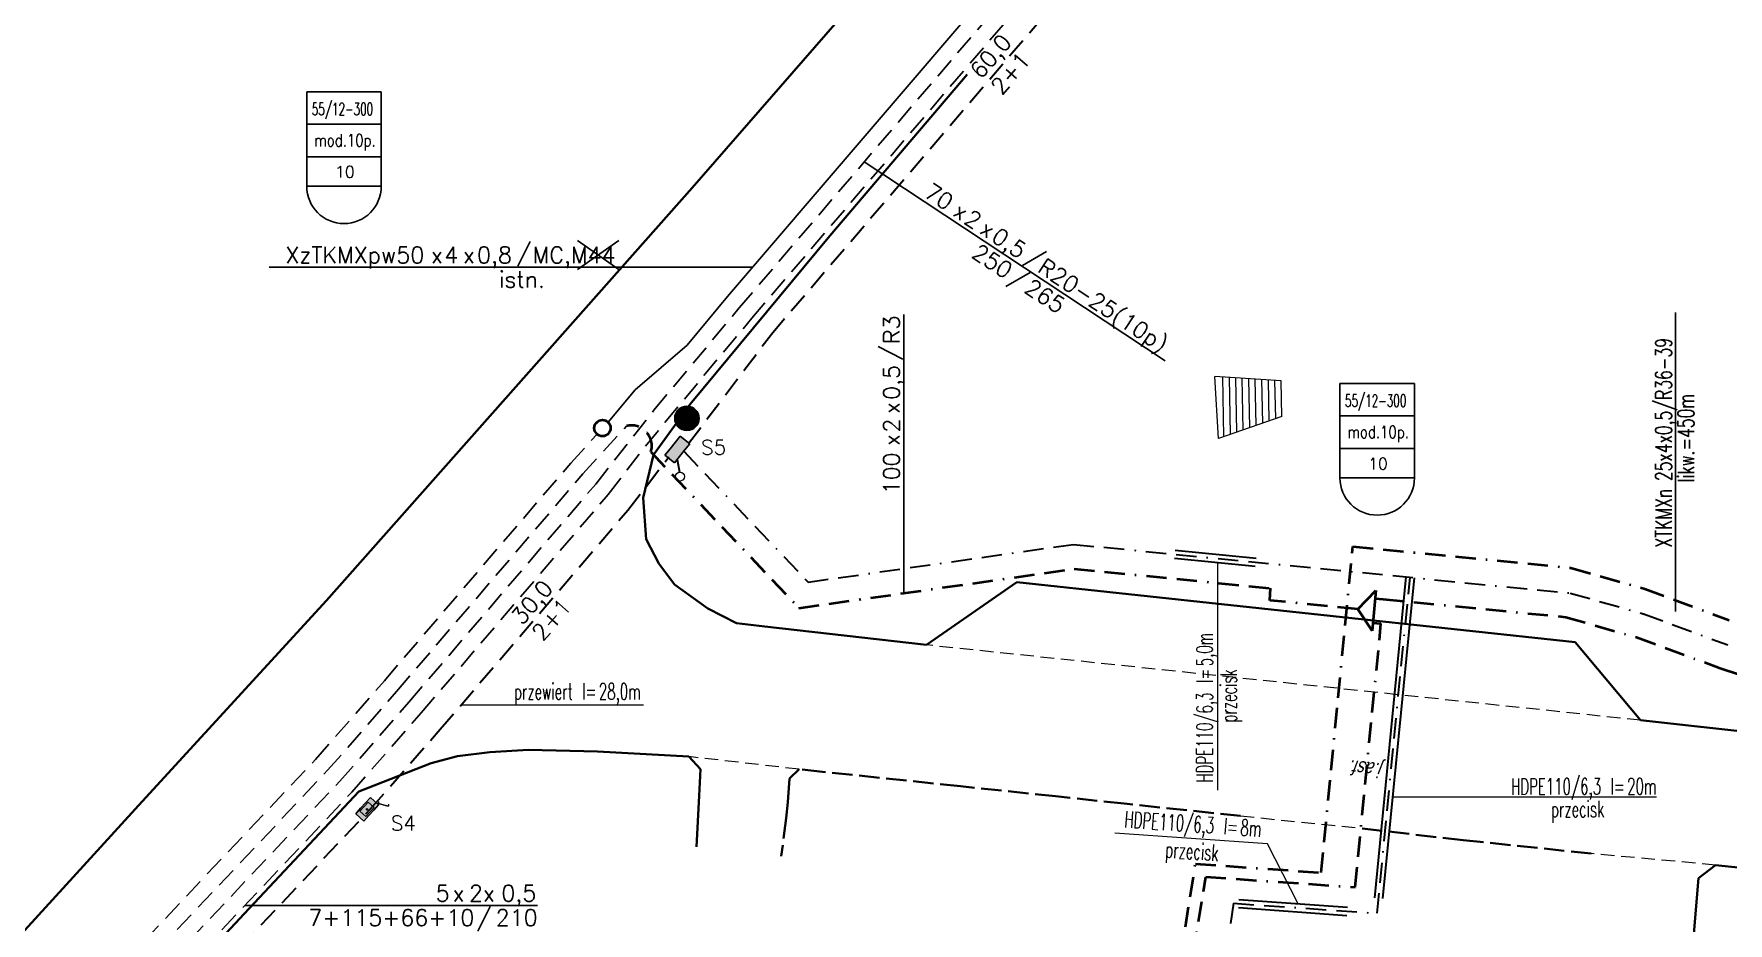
# Model space of a CAD drawing. Header units: millimetres. Extents: x 4848043 to 9699780, y 5827542 to 11659147.
# Drawn here: x 4849736.9 to 4849861.9, y 5827778.9 to 5827844.5 of the extents above; entities that cross this region are included whole.
import ezdxf
from ezdxf.enums import TextEntityAlignment as Align

# ---------------------------------------------------------------- set-up
doc = ezdxf.new("R2010")
doc.units = ezdxf.units.MM
doc.header["$MEASUREMENT"] = 0
for name, pattern in [('0', [0]), ('BORDER', [1.75, 0.5, -0.25, 0.5, -0.25, 0, -0.25]), ('DASHED', [0.75, 0.5, -0.25]), ('KOC', [2, 1.5, -0.5]), ('KOJ', [0]), ('KOU', [1.5, 1, -0.5]), ('SCH', [0])]:
    doc.linetypes.add(name, pattern=pattern)
doc.layers.get('0').update_dxf_attribs({"lineweight": 18})
for name, color, linetype, lineweight in [('EBTPO_L_6', 9, '0', 18), ('SDROK_T_0', 250, '0', 18), ('SDRPK_L_0', 7, '0', 35), ('SDRPK_L_1', 7, 'KOU', 18), ('TEL kable doziemne proj.', 32, 'BORDER', 30), ('TEL kanalizacja tel. proj.', 32, 'DASHED', 30), ('TEL rury', 6, 'Continuous', 30), ('TEL rury opis', 6, 'Continuous', 20), ('TEL rury opis MONIKA', 6, 'Continuous', 20), ('TES kable doziemne proj.', 4, 'BORDER', 40), ('TES złącza projektowane', 4, 'Continuous', 40), ('UTTPA_T_2', 34, '0', 18)]:
    doc.layers.add(name, color=color, linetype=linetype, lineweight=lineweight)
for name, color, linetype in [('S-T-DLUG', 30, 'Continuous'), ('TEL długości przelotów', 30, 'Continuous'), ('TEL studnie istniejące', 34, 'Continuous'), ('TES kable kanałowe istn.', 140, 'Continuous'), ('TES kable kanałowe proj.', 4, 'DASHED'), ('TES opisy kabli abon.', 30, 'Continuous'), ('TES opisy kabli rozdz.', 30, 'Continuous'), ('TES opisy zakończeń', 30, 'Continuous'), ('TES rury', 6, 'Continuous'), ('TES zakończenia istniejące', 140, 'Continuous'), ('TŁO rastrowe 2', 251, 'Continuous'), ('TŁO rastrowe 4', 251, 'Continuous')]:
    doc.layers.add(name, color=color, linetype=linetype)
doc.styles.add('ROMANS', font='simplex.shx')
doc.styles.add('SIMPLEX', font='simplex.shx', dxfattribs={"width": 0.8, "height": 1.5})
doc.styles.add('Simplex2', font='simplex.shx', dxfattribs={"width": 0.7})
doc.styles.get("Standard").update_dxf_attribs({"font": 'txt', "width": 0.8, "oblique": 15})

# ---------------------------------------------------------------- blocks, each defined once
blk = doc.blocks.new('OSP')
at = {"color": 0}
for radius in [0.75, 0.045]:
    blk.add_circle((0, 0), radius, dxfattribs=at)
blk = doc.blocks.new('WLD')
at = {"color": 0}
for p, q in [((0.375, 0.25), (-0.375, 0.25)), ((-0.375, 0.25), (-0.375, -0.25)), ((0.375, -0.25), (0.375, 0.25)), ((-0.375, -0.25), (0.375, -0.25))]:
    blk.add_line(p, q, dxfattribs=at)
blk.add_circle((0, 0), 0.045, dxfattribs=at)
blk = doc.blocks.new('SK-2-I')
blk.add_hatch(color=256).paths.add_polyline_path([(0.27, -0.38), (0.77, -0.38), (0.77, 0.37), (0.27, 0.37), (-0.23, 0.37), (-0.73, 0.37), (-0.73, -0.38), (-0.23, -0.38)])
for p, q in [((-0.73, -0.38), (-0.73, 0.37)), ((-0.73, 0.37), (-0.23, 0.37)), ((0.27, 0.37), (-0.23, 0.37)), ((0.77, 0.37), (0.27, 0.37)), ((0.77, -0.38), (0.77, 0.37)), ((-0.23, -0.38), (-0.73, -0.38)), ((-0.23, -0.38), (0.27, -0.38)), ((0.27, -0.38), (0.77, -0.38))]:
    blk.add_line(p, q)
blk = doc.blocks.new('OB')
at = {"style": 'ROMANS', "width": 0.6}
blk.add_text('l=', height=2, dxfattribs=at).set_placement((9.86, 0.18))
for tag, p in [('OB_TYP', (8.68, 0.18)), ('OB_SW', (11.54, -2.76))]:
    blk.add_attdef(tag, text='', height=2, dxfattribs=at).set_placement(p, align=Align.RIGHT)
blk.add_attdef('OB_DL', (11.91, 0.18), '', height=2, dxfattribs=at)
blk = doc.blocks.new('KB-RZP')
at = {"style": 'SIMPLEX'}
for s, p in [('/', (0.5, 0.39)), ('x', (-4.75, 0.25)), ('x', (-2.78, 0.25))]:
    blk.add_text(s, height=1, dxfattribs=at).set_placement(p)
for tag, p in [('POJ-KAB', (-5.16, 0.25)), ('DL-KAB', (0.19, -1.25))]:
    blk.add_attdef(tag, text='', height=1, dxfattribs=at).set_placement(p, align=Align.RIGHT)
for tag, p in [('KONS-KAB', (-3.5, 0.25)), ('SR-ZYL', (-0.85, 0.25)), ('SEP', (0.84, -1.25))]:
    blk.add_attdef(tag, text='', height=1, dxfattribs=at).set_placement(p, align=Align.CENTER)
for tag, p in [('NR-KAB', (1.5, 0.25)), ('DL-MON', (1.5, -1.25))]:
    blk.add_attdef(tag, p, '', height=1, dxfattribs=at)
at = {"style": 'SIMPLEX', "flags": 1}
blk.add_attdef('TYP-KAB', text='', height=0.5, dxfattribs=at).set_placement((-8.41, 0.25), align=Align.RIGHT)
blk.add_attdef('REJ-SZAF', (7.64, 0.25), '', height=0.5, dxfattribs=at)
blk = doc.blocks.new('KB-IWP')
at = {"style": 'SIMPLEX'}
for p in [(-1.22, 0.25), (0.64, 0.25)]:
    blk.add_text('x', height=1, dxfattribs=at).set_placement(p, align=Align.RIGHT)
for tag, p in [('POJ-KAB', (-2.13, 0.25)), ('DL-KAB', (-0.62, -1.25))]:
    blk.add_attdef(tag, text='', height=1, dxfattribs=at).set_placement(p, align=Align.RIGHT)
for tag, p in [('KONS-KAB', (-0.52, 0.25)), ('SR-ZYL', (2.12, 0.25)), ('SEP', (-0.02, -1.25))]:
    blk.add_attdef(tag, text='', height=1, dxfattribs=at).set_placement(p, align=Align.CENTER)
at = {"style": 'SIMPLEX', "flags": 1}
blk.add_attdef('TYP-KAB', text='', height=0.5, dxfattribs=at).set_placement((-6.02, 0.25), align=Align.RIGHT)
blk.add_attdef('REJ-SZAF', (6.39, 0.25), '', height=0.5, dxfattribs=at)
at = {"style": 'SIMPLEX'}
blk.add_attdef('DL-MON', (0.7, -1.25), '', height=1, dxfattribs=at)
blk = doc.blocks.new('SLS')
at = {"color": 0}
blk.add_circle((0, 0), 0.25, dxfattribs=at)
blk.add_circle((0, 0), 0.25, dxfattribs=at)
blk = doc.blocks.new('ZL-2P')
for p, q in [((0, 0), (1, 1.25)), ((1, 1.25), (1, -1.25)), ((1, -1.25), (0, 0)), ((1, 0.75), (1.5, 0.75)), ((1, -0.75), (1.5, -0.75))]:
    blk.add_line(p, q)
blk = doc.blocks.new('S-T-DLUG')
at = {"style": 'ROMANS'}
blk.add_attdef('DL.KAN', text='', height=1, dxfattribs=at).set_placement((0, 0.3), align=Align.CENTER)
blk.add_attdef('L.OTW', text='', height=1, dxfattribs=at).set_placement((0, -0.3), align=Align.TOP_CENTER)
blk = doc.blocks.new('TE_SLAP')
blk.add_circle((0, 0), 0.5)
blk = doc.blocks.new('ZLOP')
for p, q in [((9.15, 0), (0, 0)), ((0, 0), (0, -11.62)), ((9.15, -11.62), (9.15, 0)), ((9.15, -4), (0, -4)), ((9.15, -8), (0, -8)), ((0, -11.62), (9.15, -11.62))]:
    blk.add_line(p, q)
blk.add_arc((4.58, -11.62), 4.58, 180, 0)
at = {"style": 'ROMANS', "width": 0.713756}
blk.add_attdef('MUFA', text='', height=1.41, dxfattribs=at).set_placement((0.63, -2.88), (8.18, -2.88), align=Align.FIT)
at = {"style": 'ROMANS'}
for tag, p in [('LACZNIK', (4.71, -6.72)), ('PARY', (4.69, -10.56))]:
    blk.add_attdef(tag, text='', height=1.41, dxfattribs=at).set_placement(p, align=Align.CENTER)
for tag, flags, p in [('NRZL', 4, (4.68, -14.12)), ('BOKT', 1, (4.69, -17.8))]:
    blk.add_attdef(tag, text='', height=1.41, dxfattribs=dict(at, flags=flags)).set_placement(p, align=Align.CENTER)

msp = doc.modelspace()

# ---------------------------------------------------------------- linework, layer by layer
at = {"layer": 'EBTPO_L_6', "linetype": 'SCH'}
for p, q in [((4849828.92, 5827818.88), (4849824.04, 5827819.21)), ((4849824.3, 5827814.63), (4849824.04, 5827819.21)), ((4849824.6, 5827819.17), (4849824.68, 5827814.75)), ((4849825.08, 5827819.14), (4849825.16, 5827814.93)), ((4849825.55, 5827819.11), (4849825.64, 5827815.1)), ((4849826.03, 5827819.07), (4849826.11, 5827815.26)), ((4849826.51, 5827819.04), (4849826.59, 5827815.43)), ((4849826.99, 5827819.01), (4849827.06, 5827815.6)), ((4849827.48, 5827818.98), (4849827.55, 5827815.76)), ((4849827.96, 5827818.94), (4849828.02, 5827815.93)), ((4849828.44, 5827818.91), (4849828.5, 5827816.09)), ((4849828.97, 5827816.26), (4849828.92, 5827818.88))]:
    msp.add_line(p, q, dxfattribs=at)
at = {"layer": 'EBTPO_L_6', "linetype": '0'}
for p in [(4849828.97, 5827816.26), (4849824.3, 5827814.63)]:
    msp.add_line(p, (4849824.3, 5827814.63), dxfattribs=at)
at = {"layer": 'SDRPK_L_0', "linetype": 'KOJ'}
for p, q in [((4849806.03, 5827856.69), (4849785.49, 5827833.12)), ((4849795.63, 5827829.58), (4849805.77, 5827841.48)), ((4849785.49, 5827833.12), (4849758.52, 5827802.7)), ((4849785.34, 5827817.17), (4849795.63, 5827829.58)), ((4849782.63, 5827813.43), (4849785.34, 5827817.17)), ((4849781.87, 5827810.26), (4849782.63, 5827813.43)), ((4849782.1, 5827807.21), (4849781.87, 5827810.26)), ((4849783.02, 5827805.42), (4849782.1, 5827807.21)), ((4849784.19, 5827803.86), (4849783.02, 5827805.42)), ((4849786.63, 5827802.09), (4849784.19, 5827803.86)), ((4849809.44, 5827804.03), (4849802.76, 5827799.41)), ((4849809.44, 5827804.03), (4849850.61, 5827799.62)), ((4849758.52, 5827802.7), (4849744.92, 5827787.87)), ((4849788.76, 5827801.02), (4849786.63, 5827802.09)), ((4849790.85, 5827800.78), (4849788.76, 5827801.02)), ((4849802.76, 5827799.41), (4849790.85, 5827800.78)), ((4849850.61, 5827799.62), (4849855.44, 5827793.86)), ((4849855.44, 5827793.86), (4849900.7, 5827788.86)), ((4849744.92, 5827787.87), (4849734.2, 5827776.16)), ((4849860.97, 5827783.19), (4849859.7, 5827782.22)), ((4849872.97, 5827781.88), (4849860.97, 5827783.19)), ((4849859.7, 5827782.22), (4849859.14, 5827775.54))]:
    msp.add_line(p, q, dxfattribs=at)
at = {"layer": 'SDRPK_L_0', "linetype": '0'}
for p, q in [((4849766.24, 5827790.7), (4849768.17, 5827791.21)), ((4849768.17, 5827791.21), (4849770.57, 5827791.52)), ((4849770.57, 5827791.52), (4849773.41, 5827791.68)), ((4849773.41, 5827791.68), (4849778.5, 5827791.56)), ((4849778.5, 5827791.56), (4849785.25, 5827791.18)), ((4849785.25, 5827791.18), (4849786.11, 5827790.26)), ((4849760.91, 5827788.61), (4849766.24, 5827790.7)), ((4849786.11, 5827790.26), (4849786, 5827788.3)), ((4849792.67, 5827789.56), (4849792.53, 5827787.83)), ((4849758.74, 5827786.29), (4849760.91, 5827788.61)), ((4849786, 5827788.3), (4849785.81, 5827784.54)), ((4849792.43, 5827786.64), (4849792.53, 5827787.83)), ((4849752.45, 5827779.58), (4849758.74, 5827786.29)), ((4849750.78, 5827777.8), (4849752.45, 5827779.58))]:
    msp.add_line(p, q, dxfattribs=at)
at = {"layer": 'SDRPK_L_0', "linetype": 'KOC'}
for p, q in [((4849793.37, 5827790.25), (4849792.67, 5827789.56)), ((4849795.1, 5827790.07), (4849793.37, 5827790.25)), ((4849805.27, 5827789), (4849795.1, 5827790.07)), ((4849812.28, 5827788.26), (4849805.27, 5827789)), ((4849817.35, 5827787.72), (4849812.28, 5827788.26)), ((4849825.94, 5827786.81), (4849817.35, 5827787.72)), ((4849792.43, 5827786.64), (4849792.05, 5827783.83)), ((4849842.34, 5827785.02), (4849834.53, 5827785.93)), ((4849851.8, 5827784.04), (4849842.34, 5827785.02))]:
    msp.add_line(p, q, dxfattribs=at)
at = {"layer": 'SDRPK_L_1', "linetype": 'KOU'}
for p, q in [((4849855.44, 5827793.86), (4849802.76, 5827799.41)), ((4849793.37, 5827790.25), (4849785.25, 5827791.18)), ((4849825.94, 5827786.81), (4849834.53, 5827785.93)), ((4849860.97, 5827783.19), (4849851.56, 5827784.05))]:
    msp.add_line(p, q, dxfattribs=at)
at = {"layer": 'TEL kable doziemne proj.', "ltscale": 3}
for p, q in [((4849784.37, 5827813.08), (4849784.54, 5827812.16)), ((4849813.62, 5827806.83), (4849850.25, 5827803.24)), ((4849836, 5827779.63), (4849838.43, 5827804.4)), ((4849850.25, 5827803.24), (4849855.71, 5827801.69)), ((4849855.66, 5827801.7), (4849861.88, 5827799.41)), ((4849825.42, 5827780.37), (4849820.74, 5827749.9)), ((4849825.42, 5827780.37), (4849836, 5827779.63))]:
    msp.add_line(p, q, dxfattribs=at)
msp.add_lwpolyline([(4849784.87, 5827813.69), (4849794.03, 5827804.04), (4849813.62, 5827806.83)], dxfattribs=at)
at = {"layer": 'TEL kanalizacja tel. proj.', "ltscale": 3}
for points in [[(4849785.22, 5827814.26), (4849791.33, 5827822.33), (4849811.32, 5827845.66), (4849829.62, 5827867.6), (4849845.4, 5827885.05)], [(4849742.12, 5827766.53), (4849745.97, 5827770.6), (4849761.75, 5827787.3), (4849766.91, 5827793.2), (4849780.74, 5827809.34), (4849783.77, 5827813.28)]]:
    msp.add_lwpolyline(points, dxfattribs=at)
at = {"layer": 'TEL rury'}
for p, q in [((4849821.11, 5827806.4), (4849827.08, 5827805.82)), ((4849821.05, 5827805.8), (4849827.02, 5827805.22)), ((4849838.13, 5827804.43), (4849835.81, 5827780.77)), ((4849838.73, 5827804.37), (4849836.41, 5827780.72)), ((4849825.77, 5827780.05), (4849833.78, 5827779.48)), ((4849825.81, 5827780.65), (4849833.83, 5827780.08))]:
    msp.add_line(p, q, dxfattribs=at)
at = {"layer": 'TEL rury opis'}
for p, q in [((4849824.26, 5827788.7), (4849824.26, 5827805.49)), ((4849768.46, 5827795.01), (4849781.89, 5827795.01))]:
    msp.add_line(p, q, dxfattribs=at)
at = {"layer": 'TEL rury opis MONIKA'}
for p, q in [((4849856.61, 5827788.18), (4849837.14, 5827788.18)), ((4849827.93, 5827784.74), (4849816.65, 5827785.54)), ((4849830.17, 5827780.34), (4849827.93, 5827784.74))]:
    msp.add_line(p, q, dxfattribs=at)
at = {"layer": 'TES kable doziemne proj.', "ltscale": 3}
for p, q in [((4849782.45, 5827813.64), (4849793.36, 5827802.13)), ((4849831.87, 5827782.63), (4849834.22, 5827806.67)), ((4849834.22, 5827806.67), (4849850.29, 5827805.1)), ((4849793.36, 5827802.13), (4849813.66, 5827805.02)), ((4849813.66, 5827805.02), (4849828.15, 5827803.6)), ((4849850.29, 5827805.1), (4849855.75, 5827803.55)), ((4849828.08, 5827802.7), (4849828.15, 5827803.6)), ((4849834.58, 5827802.06), (4849828.08, 5827802.7)), ((4849836.46, 5827802.78), (4849849.91, 5827801.47)), ((4849855.75, 5827803.55), (4849861.96, 5827801.25)), ((4849849.91, 5827801.47), (4849855.13, 5827799.98)), ((4849834.38, 5827781.55), (4849836.29, 5827800.99)), ((4849855.13, 5827799.98), (4849861.3, 5827797.71)), ((4849861.3, 5827797.71), (4849879.03, 5827791.86)), ((4849819.37, 5827762.77), (4849822.6, 5827783.28)), ((4849822.6, 5827783.28), (4849831.87, 5827782.63)), ((4849817.01, 5827742.03), (4849823.36, 5827782.32)), ((4849823.36, 5827782.32), (4849834.38, 5827781.55))]:
    msp.add_line(p, q, dxfattribs=at)
msp.add_arc((4849780.99, 5827814.08), 1.52, 343.4334, 103.4933, dxfattribs=at)
at = {"layer": 'TES kable kanałowe istn.', "linetype": 'ByBlock'}
msp.add_lwpolyline([(4849779.28, 5827815.84), (4849781.29, 5827818.21), (4849785.11, 5827821.52), (4849788.09, 5827825.1), (4849808.11, 5827848.47), (4849828.32, 5827872.68), (4849830.78, 5827873.46), (4849843.15, 5827887.13)], dxfattribs=at)
at = {"layer": 'TES kable kanałowe proj.', "ltscale": 3}
for points in [[(4849782.67, 5827816.72), (4849788.96, 5827824.27), (4849808.99, 5827847.64), (4849826.71, 5827868.87)], [(4849782.04, 5827814.08), (4849789.88, 5827823.5), (4849809.9, 5827846.86), (4849828.03, 5827868.59)], [(4849737.24, 5827765.39), (4849741.29, 5827770.1), (4849743.75, 5827772.7), (4849759.49, 5827789.36), (4849764.6, 5827795.2), (4849778.37, 5827811.27), (4849782.67, 5827816.72)], [(4849738.4, 5827770.54), (4849742, 5827774.35), (4849757.71, 5827790.98), (4849762.79, 5827796.78), (4849776.53, 5827812.82), (4849778.47, 5827814.95)], [(4849739.27, 5827769.71), (4849742.87, 5827773.53), (4849758.6, 5827790.17), (4849763.69, 5827795.99), (4849777.43, 5827812.03), (4849780.64, 5827815.55)], [(4849743.71, 5827765.53), (4849742.5, 5827769.64), (4849744.62, 5827771.88), (4849760.38, 5827788.55), (4849765.51, 5827794.42), (4849779.3, 5827810.51), (4849782.04, 5827814.08)]]:
    msp.add_lwpolyline(points, dxfattribs=at)
at = {"layer": 'TES opisy kabli rozdz.'}
for p, q in [((4849820.38, 5827820.35), (4849798.18, 5827835.03)), ((4849754.29, 5827827.26), (4849789.95, 5827827.26)), ((4849801.09, 5827803.23), (4849801.09, 5827823.77)), ((4849774.09, 5827780.21), (4849752.5, 5827780.21))]:
    msp.add_line(p, q, dxfattribs=at)
at = {"layer": 'TES opisy zakończeń', "color": 243}
for p, q in [((4849777.04, 5827829.23), (4849780.09, 5827827.1)), ((4849780.09, 5827829.23), (4849777.04, 5827827.1))]:
    msp.add_line(p, q, dxfattribs=at)
at = {"layer": 'TES rury', "linetype": 'Continuous'}
msp.add_line((4849858, 5827823.93), (4849858, 5827801.87), dxfattribs=at)
at = {"layer": 'TŁO rastrowe 2', "linetype": 'ByBlock', "const_width": 0.846}
msp.add_lwpolyline([(4849785.09, 5827815.64, 1), (4849785.11, 5827816.6, 1)], format="xyb", close=True, dxfattribs=at)

# ---------------------------------------------------------------- block references
at = {"layer": 'TEL długości przelotów', "xscale": 1.2, "yscale": 1.2, "zscale": 1.2}
for p, rotation, values in [((4849808.23, 5827842.19), 49.41231900636862, {'DL.KAN': '60,0', 'L.OTW': '2+1'}), ((4849774.39, 5827801.93), 49, {'DL.KAN': '30,0', 'L.OTW': '2+1'})]:
    msp.add_blockref('S-T-DLUG', p, dxfattribs=dict(at, rotation=rotation)).add_auto_attribs(values)
at = {"layer": 'TEL rury opis', "xscale": 0.6, "yscale": 0.6, "zscale": 0.6, "rotation": 90.00000000027374}
msp.add_blockref('OB', (4849823.99, 5827790.7), dxfattribs=at).add_auto_attribs({'OB_TYP': 'HDPE110/6,3', 'OB_DL': '5,0m', 'OB_SW': 'przecisk'})
at = {"layer": 'TEL rury opis', "xscale": 0.6, "yscale": 0.6, "zscale": 0.6}
msp.add_blockref('OB', (4849771.46, 5827795.28), dxfattribs=at).add_auto_attribs({'OB_TYP': 'przewiert', 'OB_DL': '28,0m'})
at = {"layer": 'TEL rury opis MONIKA'}
ref = msp.add_blockref('OB', (4849847.31, 5827788.27), dxfattribs=dict(at, xscale=0.6, yscale=0.6, zscale=0.6, rotation=0.1417112773139666))
ref.add_attrib('OB_TYP', 'HDPE110/6,3', dxfattribs={"layer": '0', "height": 1.2, "rotation": 0.1417, "style": 'ROMANS', "oblique": 360, "width": 0.6}).set_placement((4849852.52, 5827788.39), align=Align.RIGHT)
ref.add_attrib('OB_DL', '20m', (4849854.45, 5827788.39), dxfattribs={"layer": '0', "height": 1.2, "rotation": 0.1417, "style": 'ROMANS', "oblique": 360, "width": 0.6})
ref.add_attrib('OB_SW', 'przecisk', dxfattribs={"layer": '0', "height": 1.2, "rotation": 0.1417, "style": 'ROMANS', "oblique": 360, "width": 0.6}).set_placement((4849852.75, 5827786.72), align=Align.RIGHT)
ref = msp.add_blockref('OB', (4849818.75, 5827785.76), dxfattribs=dict(at, xscale=0.6000000000000002, yscale=0.6000000000000002, zscale=0.6000000000000002, rotation=356.0615165450828))
ref.add_attrib('OB_TYP', 'HDPE110/6,3', dxfattribs={"layer": '0', "height": 1.2, "rotation": 356.0615, "style": 'ROMANS', "oblique": 360, "width": 0.6}).set_placement((4849823.95, 5827785.51), align=Align.RIGHT)
ref.add_attrib('OB_DL', '8m', (4849825.89, 5827785.37), dxfattribs={"layer": '0', "height": 1.2, "rotation": 356.0615, "style": 'ROMANS', "oblique": 360, "width": 0.6})
ref.add_attrib('OB_SW', 'przecisk', dxfattribs={"layer": '0', "height": 1.2, "rotation": 356.0615, "style": 'ROMANS', "oblique": 360, "width": 0.6}).set_placement((4849824.26, 5827783.48), align=Align.RIGHT)
at = {"layer": 'TEL studnie istniejące'}
for p, xscale, yscale, zscale, rotation in [((4849784.41, 5827813.84), 1.2, 1.2, 1.2, 231.121968803052), ((4849761.5, 5827787.29), 1.08, 1.08, 0.6, 47.79723692889112)]:
    msp.add_blockref('SK-2-I', p, dxfattribs=dict(at, xscale=xscale, yscale=yscale, zscale=zscale, rotation=rotation))
at = {"layer": 'TES opisy kabli abon.', "linetype": 'Continuous', "xscale": 1.199999999727947, "yscale": 1.199999999727947, "zscale": 1.199999999727947}
msp.add_blockref('KB-IWP', (4849770.16, 5827780.21), dxfattribs=at).add_auto_attribs({'POJ-KAB': '5', 'KONS-KAB': '2', 'DL-KAB': '7+115+66+10', 'DL-MON': '210', 'SR-ZYL': '0,5', 'SEP': '/'})
at = {"layer": 'TES opisy kabli rozdz.', "xscale": 1.2, "yscale": 1.2, "zscale": 1.2, "rotation": 326.5291581707599}
msp.add_blockref('KB-RZP', (4849809.22, 5827827.73), dxfattribs=at).add_auto_attribs({'POJ-KAB': '70', 'KONS-KAB': '2', 'SR-ZYL': '0,5', 'NR-KAB': 'R20-25(10p)', 'DL-KAB': '250', 'DL-MON': '265', 'SEP': '/'})
at = {"layer": 'TES opisy kabli rozdz.', "xscale": 1.199999999930151, "yscale": 1.199999999930151, "zscale": 1.199999999930151}
msp.add_blockref('KB-RZP', (4849771.92, 5827827.26), dxfattribs=at).add_auto_attribs({'POJ-KAB': 'XzTKMXpw50', 'KONS-KAB': '4', 'SR-ZYL': '0,8', 'NR-KAB': 'MC,M44', 'SEP': 'istn.'})
at = {"layer": 'TES opisy kabli rozdz.'}
ref = msp.add_blockref('KB-RZP', (4849801.09, 5827819.79), dxfattribs=dict(at, xscale=1.199999999933188, yscale=1.199999999933188, zscale=1.199999999933188, rotation=90.00000001372467))
ref.add_attrib('POJ-KAB', '100', dxfattribs={"layer": '0', "height": 1.2, "rotation": 90, "style": 'SIMPLEX'}).set_placement((4849800.79, 5827813.6), align=Align.RIGHT)
ref.add_attrib('KONS-KAB', '2', dxfattribs={"layer": '0', "height": 1.2, "rotation": 90, "style": 'SIMPLEX'}).set_placement((4849800.79, 5827815.59), align=Align.CENTER)
ref.add_attrib('SR-ZYL', '0,5', dxfattribs={"layer": '0', "height": 1.2, "rotation": 90, "style": 'SIMPLEX'}).set_placement((4849800.79, 5827818.77), align=Align.CENTER)
ref.add_attrib('NR-KAB', 'R3', (4849800.79, 5827821.59), dxfattribs={"layer": '0', "height": 1.2, "rotation": 90, "style": 'SIMPLEX'})
at = {"layer": 'TES zakończenia istniejące', "linetype": 'ByBlock', "ltscale": 5}
ref = msp.add_blockref('ZLOP', (4849757.06, 5827840.2), dxfattribs=dict(at, xscale=0.6, yscale=0.6, zscale=0.6))
ref.add_attrib('MUFA', '55/12-300', dxfattribs={"layer": '0', "height": 0.9, "rotation": 360, "style": 'ROMANS', "width": 0.593962}).set_placement((4849757.43, 5827838.47), (4849761.96, 5827838.47), align=Align.FIT)
ref.add_attrib('LACZNIK', 'mod.10p.', dxfattribs={"layer": '0', "height": 0.9, "style": 'ROMANS', "width": 0.8}).set_placement((4849759.88, 5827836.17), align=Align.CENTER)
ref.add_attrib('PARY', '10', dxfattribs={"layer": '0', "height": 0.844, "style": 'ROMANS'}).set_placement((4849759.87, 5827833.87), align=Align.CENTER)
ref = msp.add_blockref('ZLOP', (4849833.26, 5827818.7), dxfattribs=dict(at, xscale=0.6, yscale=0.6, zscale=0.6))
ref.add_attrib('MUFA', '55/12-300', dxfattribs={"layer": '0', "height": 0.9, "rotation": 360, "style": 'ROMANS', "width": 0.593962}).set_placement((4849833.63, 5827816.97), (4849838.16, 5827816.97), align=Align.FIT)
ref.add_attrib('LACZNIK', 'mod.10p.', dxfattribs={"layer": '0', "height": 0.9, "style": 'ROMANS', "width": 0.8}).set_placement((4849836.08, 5827814.67), align=Align.CENTER)
ref.add_attrib('PARY', '10', dxfattribs={"layer": '0', "height": 0.844, "style": 'ROMANS'}).set_placement((4849836.07, 5827812.36), align=Align.CENTER)
at = {"layer": 'TES złącza projektowane', "linetype": 'ByBlock', "xscale": 1.2, "yscale": 1.2, "zscale": 1.2}
msp.add_blockref('TE_SLAP', (4849778.87, 5827815.4), dxfattribs=at)
at = {"layer": 'TES złącza projektowane', "xscale": 1.2, "yscale": 1.2, "zscale": 1.2, "rotation": 354.3994365047355}
msp.add_blockref('ZL-2P', (4849834.58, 5827802.06), dxfattribs=at)
at = {"layer": 'TŁO rastrowe 4', "xscale": 1.2, "yscale": 1.2, "zscale": 1.2, "rotation": 88.97723720235952}
msp.add_blockref('OSP', (4849785.1, 5827816.12), dxfattribs=at)
at = {"layer": 'UTTPA_T_2'}
for name, p, xscale, yscale, zscale, rotation in [('SLS', (4849784.59, 5827811.83), 1.32, 1.32, 1.2, 287.1445998068563), ('WLD', (4849761.51, 5827787.29), 1.19999999975624, 1.19999999975624, 1.19999999975624, 47.79723720623445)]:
    msp.add_blockref(name, p, dxfattribs=dict(at, xscale=xscale, yscale=yscale, zscale=zscale, rotation=rotation))

# ---------------------------------------------------------------- texts
at = {"layer": 'S-T-DLUG', "style": 'ROMANS'}
for s, p in [('S5', (4849786.14, 5827813.44)), ('S4', (4849763.26, 5827785.74))]:
    msp.add_text(s, height=1.08, dxfattribs=at).set_placement(p)
at = {"layer": 'SDROK_T_0', "insert": (4849835.26, 5827790.43), "char_height": 1.08, "attachment_point": 5, "rotation": 173.9876, "line_spacing_factor": 0.82}
msp.add_mtext('j.asf.', dxfattribs=at)
at = {"layer": 'TES rury', "linetype": 'Continuous', "style": 'Simplex2', "width": 0.7}
for s, p in [('XTKMXn 25x4x0,5/R36-39', (4849857.73, 5827806.6)), ('likw.=450m', (4849859.38, 5827811.4))]:
    msp.add_text(s, height=1.2, rotation=90, dxfattribs=at).set_placement(p)
at = {"layer": 'UTTPA_T_2', "insert": (4849762.06, 5827787.38), "char_height": 1.08, "attachment_point": 1, "rotation": 88.9772, "line_spacing_factor": 0.82}
msp.add_mtext('t', dxfattribs=at)

doc.saveas('drawing.dxf')
